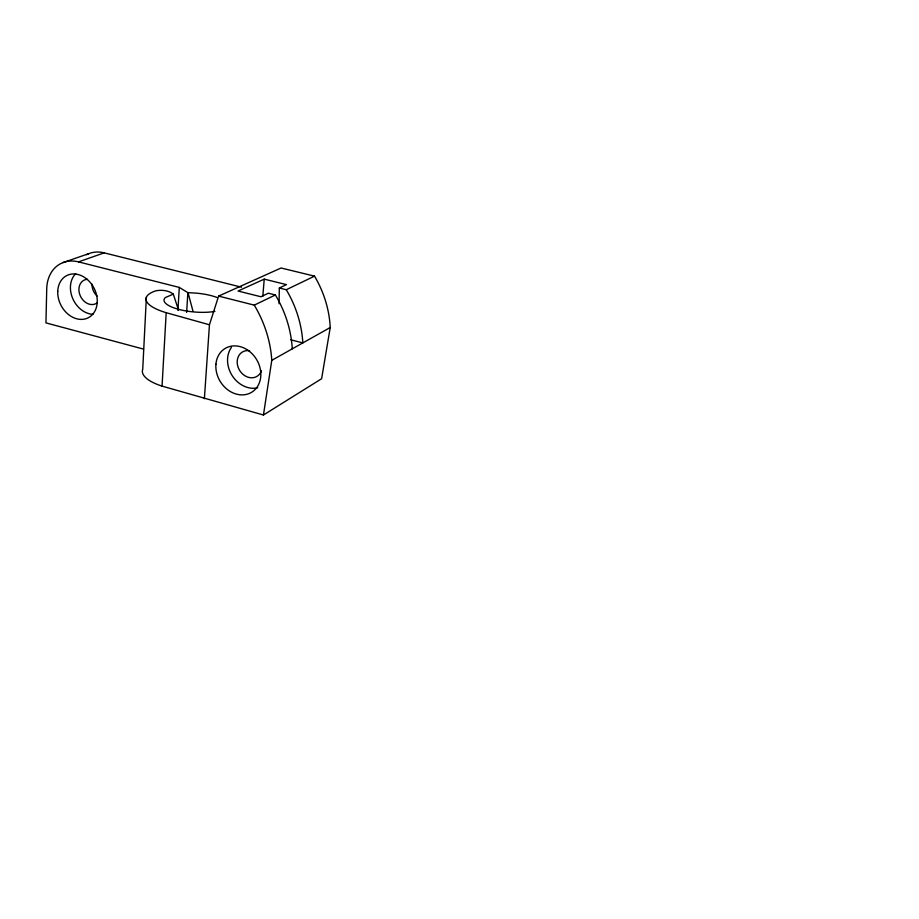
<?xml version="1.0" encoding="UTF-8"?>
<svg xmlns="http://www.w3.org/2000/svg" width="919" height="919" viewBox="0 0 919 919"><rect width="100%" height="100%" fill="white"/><g stroke="black" fill="none" stroke-linecap="round" stroke-linejoin="round"><path stroke-width="1.38" d="M279.089 303.741L279.33 288.015L286.464 284.626L264.235 279.135L238.055 291.024L260.893 296.757L268.371 293.207L275.39 294.965A101.458 83.376 60.5 0 1 292.276 348.829M146.374 297.251L142.732 369.254A48.098 16.68 4.3 0 0 162.054 386.118L263.443 415.009L321.616 378.72L330.231 327.52A96.541 80.723 61.2 0 0 314.516 276.148L281.088 267.992L218.607 296.102L209.452 324.763L204.386 398.72M162.054 386.118L166.19 312.701A49.075 14.911 4.8 0 1 155.805 290.818C161.641 289.692 168.499 290.324 173.312 294.126L178.539 310.208M177.93 310.335L179.297 287.417L78.506 261.881A37.001 29.109 63 0 0 46.731 288.784L45.95 322.891L143.513 349.105M186.637 312.426L187.867 292.644L179.297 287.417M262.811 296.297L264.235 279.135M263.443 415.009L271.783 360.34A104.111 84.743 60.2 0 0 254.253 305.131L218.607 296.102M271.783 360.34L330.231 327.52M254.253 305.131L275.39 294.965M279.33 288.015L286.268 289.738L314.516 276.148M173.312 294.126L165.305 297.572A31.189 9.477 4.8 0 0 177.964 309.163A31.189 9.477 4.8 0 0 214.897 311.403M78.506 261.881L104.192 252.851L241.513 287.188M62.837 262.639L88.81 253.644M187.867 292.644L195.46 293.069A31.189 9.477 4.8 0 1 217.033 297.48M290.703 339.777L302.822 342.913A100.102 82.653 60.7 0 0 286.268 289.738M166.19 312.701L209.452 324.775M188.05 292.77L192.967 311.116M97.058 296.044A12.969 10.316 63.3 0 1 92.026 284.155M97.38 302.684A13.153 10.396 63.1 0 1 80.183 295.608A13.153 10.396 63.1 0 1 87.454 279.307M261.455 370.851A14.21 11.844 58.9 0 1 246.82 376.756A14.21 11.844 58.9 0 1 237.274 360.478A14.21 11.844 58.9 0 1 249.646 350.725M92.957 314.309A23.377 18.483 63.1 0 1 72.67 298.422A23.377 18.483 63.1 0 1 75.68 273.713M257.745 387.784A25.261 21.045 58.9 0 1 232.323 375.848A25.261 21.045 58.9 0 1 231.427 347.382M86.535 254.689A36.036 28.65 63.3 0 1 104.192 252.851M57.736 291.369A23.687 18.621 63 0 0 86.65 318.479A23.687 18.621 63 0 0 88.098 280.203A23.687 18.621 63 0 0 57.736 291.369M215.931 364.2A25.617 21.24 58.7 0 0 247.808 394.021A25.617 21.24 58.7 0 0 251.289 352.942A25.617 21.24 58.7 0 0 215.931 364.2"/></g></svg>
